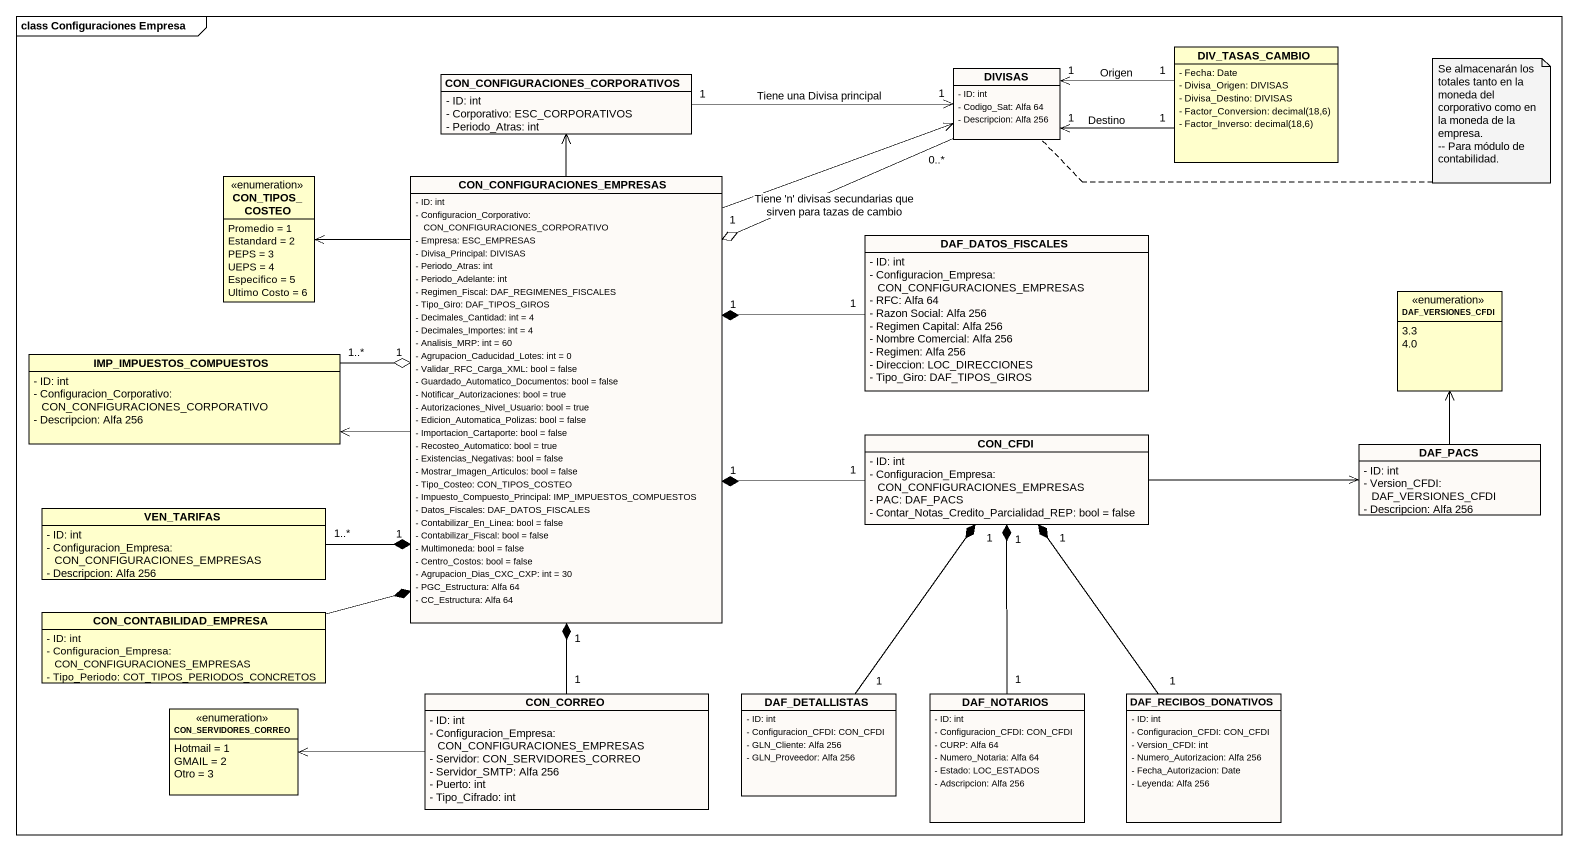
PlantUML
@startuml
mainframe class Configuraciones Empresa
hide circle
hide empty members
skinparam classAttributeIconSize 0
class DIV_TASAS_CAMBIO {
  - Fecha: Date
  - Divisa_Origen: DIVISAS
  - Divisa_Destino: DIVISAS
  {field} - Factor_Conversion: decimal(18,6)
  {field} - Factor_Inverso: decimal(18,6)
}
class "CON_CONFIGURACIONES_CORPORATIVOS" as CON_CONFIGURACIONES #FDFAF7 {
  - ID: int
  - Corporativo: ESC_CORPORATIVOS
  - Periodo_Atras: int
}
class DIVISAS #FDFAF7 {
  - ID: int
  - Codigo_Sat: Alfa 64
  - Descripcion: Alfa 256
}
enum CON_TIPOS_COSTEO {
  Promedio = 1
  Estandard = 2
  PEPS = 3
  UEPS = 4
  Especifico = 5
  Ultimo Costo = 6
}
class CON_CONFIGURACIONES_EMPRESAS #FDFAF7 {
  - ID: int
  - Configuracion_Corporativo: CON_CONFIGURACIONES_CORPORATIVO
  - Empresa: ESC_EMPRESAS
  - Divisa_Principal: DIVISAS
  - Periodo_Atras: int
  - Periodo_Adelante: int
  - Regimen_Fiscal: DAF_REGIMENES_FISCALES
  - Tipo_Giro: DAF_TIPOS_GIROS
  - Decimales_Cantidad: int = 4
  - Decimales_Importes: int = 4
  - Analisis_MRP: int = 60
  - Agrupacion_Caducidad_Lotes: int = 0
  - Validar_RFC_Carga_XML: bool = false
  - Guardado_Automatico_Documentos: bool = false
  - Notificar_Autorizaciones: bool = true
  - Autorizaciones_Nivel_Usuario: bool = true
  - Edicion_Automatica_Polizas: bool = false
  - Importacion_Cartaporte: bool = false
  - Recosteo_Automatico: bool = true
  - Existencias_Negativas: bool = false
  - Mostrar_Imagen_Articulos: bool = false
  - Tipo_Costeo: CON_TIPOS_COSTEO
  - Impuesto_Compuesto_Principal: IMP_IMPUESTOS_COMPUESTOS
  - Datos_Fiscales: DAF_DATOS_FISCALES
  - Contabilizar_En_Linea: bool = false
  - Contabilizar_Fiscal: bool = false
  - Multimoneda: bool = false
  - Centro_Costos: bool = false
  - Agrupacion_Dias_CXC_CXP: int = 30
  - PGC_Estructura: Alfa 64
  - CC_Estructura: Alfa 64
}
class DAF_DATOS_FISCALES #FDFAF7 {
  - ID: int
  - Configuracion_Empresa: CON_CONFIGURACIONES_EMPRESAS
  - RFC: Alfa 64
  - Razon Social: Alfa 256
  - Regimen Capital: Alfa 256
  - Nombre Comercial: Alfa 256
  - Regimen: Alfa 256
  - Direccion: LOC_DIRECCIONES
  - Tipo_Giro: DAF_TIPOS_GIROS
}
enum DAF_VERSIONES_CFDI {
  3.3
  4.0
}
class IMP_IMPUESTOS_COMPUESTOS {
  - ID: int
  - Configuracion_Corporativo: CON_CONFIGURACIONES_CORPORATIVO
  - Descripcion: Alfa 256
}
class CON_CFDI #FDFAF7 {
  - ID: int
  - Configuracion_Empresa: CON_CONFIGURACIONES_EMPRESAS
  - PAC: DAF_PACS
  - Contar_Notas_Credito_Parcialidad_REP: bool = false
}
class DAF_PACS #FDFAF7 {
  - ID: int
  - Version_CFDI: DAF_VERSIONES_CFDI
  - Descripcion: Alfa 256
}
class VEN_TARIFAS {
  - ID: int
  - Configuracion_Empresa: CON_CONFIGURACIONES_EMPRESAS
  - Descripcion: Alfa 256
}
class CON_CONTABILIDAD_EMPRESA {
  - ID: int
  - Configuracion_Empresa: CON_CONFIGURACIONES_EMPRESAS
  - Tipo_Periodo: COT_TIPOS_PERIODOS_CONCRETOS
}
class CON_CORREO #FDFAF7 {
  - ID: int
  - Configuracion_Empresa: CON_CONFIGURACIONES_EMPRESAS
  - Servidor: CON_SERVIDORES_CORREO
  - Servidor_SMTP: Alfa 256
  - Puerto: int
  - Tipo_Cifrado: int
}
class DAF_DETALLISTAS #FDFAF7 {
  - ID: int
  - Configuracion_CFDI: CON_CFDI
  - GLN_Cliente: Alfa 256
  - GLN_Proveedor: Alfa 256
}
class DAF_NOTARIOS #FDFAF7 {
  - ID: int
  - Configuracion_CFDI: CON_CFDI
  - CURP: Alfa 64
  - Numero_Notaria: Alfa 64
  - Estado: LOC_ESTADOS
  - Adscripcion: Alfa 256
}
class DAF_RECIBOS_DONATIVOS #FDFAF7 {
  - ID: int
  - Configuracion_CFDI: CON_CFDI
  - Version_CFDI: int
  - Numero_Autorizacion: Alfa 256
  - Fecha_Autorizacion: Date
  - Leyenda: Alfa 256
}
enum CON_SERVIDORES_CORREO {
  Hotmail = 1
  GMAIL = 2
  Otro = 3
}
DIV_TASAS_CAMBIO "1" -left-> "1" DIVISAS : Origen
DIV_TASAS_CAMBIO "1" -left-> "1" DIVISAS : Destino
CON_CONFIGURACIONES "1" -right-> "1" DIVISAS : Tiene una Divisa principal
DIVISAS "0..*" --o "1" CON_CONFIGURACIONES_EMPRESAS : Tiene 'n' divisas secundarias que sirven para tazas de cambio
CON_CONFIGURACIONES_EMPRESAS -up-> CON_CONFIGURACIONES
CON_CONFIGURACIONES_EMPRESAS -up-> DIVISAS
CON_CONFIGURACIONES_EMPRESAS -left-> CON_TIPOS_COSTEO
CON_CONFIGURACIONES_EMPRESAS -left-> IMP_IMPUESTOS_COMPUESTOS
DAF_DATOS_FISCALES "1" -left-* "1" CON_CONFIGURACIONES_EMPRESAS
IMP_IMPUESTOS_COMPUESTOS "1..*" -right-o "1" CON_CONFIGURACIONES_EMPRESAS
CON_CFDI "1" -left-* "1" CON_CONFIGURACIONES_EMPRESAS
CON_CFDI -right-> DAF_PACS
DAF_PACS -up-> DAF_VERSIONES_CFDI
VEN_TARIFAS "1..*" -right-* "1" CON_CONFIGURACIONES_EMPRESAS
CON_CONTABILIDAD_EMPRESA -up-* CON_CONFIGURACIONES_EMPRESAS
CON_CORREO "1" -up-* "1" CON_CONFIGURACIONES_EMPRESAS
CON_CORREO -left-> CON_SERVIDORES_CORREO
DAF_DETALLISTAS "1" -up-* "1" CON_CFDI
DAF_NOTARIOS "1" -up-* "1" CON_CFDI
DAF_RECIBOS_DONATIVOS "1" -up-* "1" CON_CFDI
note right of DIVISAS
  Se almacenarán los totales tanto en la moneda del corporativo como en la moneda de la empresa.
  ~-- Para módulo de contabilidad.
end note
@enduml
